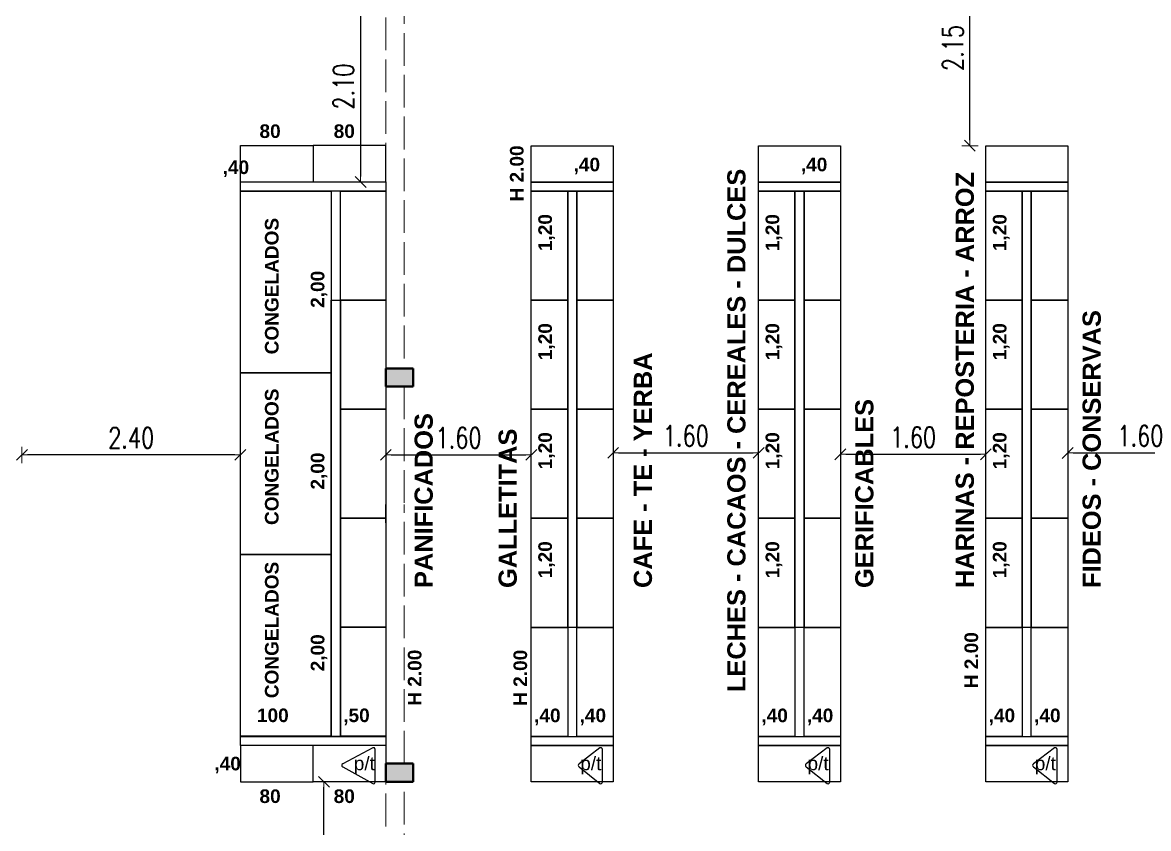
# Model space of a CAD drawing. Header units: millimetres. Extents: x 4865 to 4972, y 469 to 653.
# Drawn here: x 4903.27 to 4915.65, y 501.46 to 510.33 of the extents above; entities that cross this region are included whole.
import ezdxf

# ---------------------------------------------------------------- set-up
doc = ezdxf.new("R2010")
doc.units = ezdxf.units.MM
doc.linetypes.add('ACAD_ISO02W100', pattern=[15, 12, -3])
doc.layers.get('0').update_dxf_attribs({"color": 9})
doc.layers.get('Defpoints').update_dxf_attribs({"color": 9})
for name, color, linetype in [('2-texto', 9, 'Continuous'), ('7-equipamiento', 9, 'Continuous'), ('ELECTR', 9, 'Continuous'), ('referencias 001', 9, 'Continuous')]:
    doc.layers.add(name, color=color, linetype=linetype)
for name, color, linetype, lineweight in [('8-cota equipam.', 9, 'Continuous', 5), ('cotas', 9, 'Continuous', 9), ('Muro', 9, 'Continuous', 40), ('proyeccion de vigas', 9, 'ACAD_ISO02W100', 15)]:
    doc.layers.add(name, color=color, linetype=linetype, lineweight=lineweight)
doc.styles.add('ARIAL', font='arial.ttf', dxfattribs={"width": 1.15, "oblique": 10})
doc.styles.add('Helvetica (bold)', font='')
doc.styles.add('ROMANS75', font='ROMANS.SHX', dxfattribs={"width": 0.75})
doc.styles.get("Standard").update_dxf_attribs({"font": 'arial.ttf', "height": 0.2})
doc.styles.get('Helvetica (bold)').set_extended_font_data('Helvetica', bold=True)
doc.dimstyles.new('COTAS100', dxfattribs={"dimscale": 0.15, "dimtxt": 1.5, "dimasz": 0.4, "dimexe": 1, "dimexo": 0, "dimgap": 0.5, "dimtad": 1, "dimzin": 0, "dimdsep": 46, "dimtxsty": 'ROMANS75', "dimblk1": 'TICK', "dimblk2": 'TICK', "dimsah": 1, "dimcen": 1, "dimse1": 1, "dimse2": 1, "dimclrd": 256, "dimclre": 256, "dimclrt": 256, "dimaunit": 1, "dimadec": 0, "dimazin": 0, "dimtfac": 1, "dimtix": 1, "dimtmove": 2, "dimatfit": 3, "dimldrblk": 'TICK', "dimfxl": 1, "dimtolj": 1, "dimtzin": 0, "dimarcsym": 0})

# ---------------------------------------------------------------- blocks, each defined once
blk = doc.blocks.new('TICK')
at = {"color": 4}
blk.add_line((-1, -1), (1, 1), dxfattribs=at)
for p, q in [((-1, 0), (0, 0)), ((0, -1.5), (0, 1.5))]:
    blk.add_line(p, q)
blk = doc.blocks.new('*D170')
at = {"layer": 'cotas', "lineweight": -2, "transparency": 16777216}
blk.add_line((4906.583, 500.225), (4906.583, 501.914), dxfattribs=at)
at = {"layer": 'Defpoints', "color": 0, "transparency": 16777216}
for p in [(4905.764, 501.974), (4906.583, 501.974), (4906.164, 500.165)]:
    blk.add_point(p, dxfattribs=at)
at = {"layer": 'cotas', "lineweight": -2, "transparency": 16777216, "xscale": 0.06, "yscale": 0.06, "zscale": 0.06}
for p, rotation in [((4906.583, 501.974), 90), ((4906.583, 500.165), 270)]:
    blk.add_blockref('TICK', p, dxfattribs=dict(at, rotation=rotation))
at = {"layer": 'cotas', "transparency": 16777216, "insert": (4906.395, 501.07), "char_height": 0.225, "attachment_point": 5, "rotation": 90, "style": 'ROMANS75'}
blk.add_mtext('\\A1;1.81', dxfattribs=at)
blk = doc.blocks.new('*D177')
at = {"layer": 'cotas', "lineweight": -2, "transparency": 16777216}
blk.add_line((4913.688, 509.034), (4913.688, 511.064), dxfattribs=at)
at = {"layer": 'Defpoints', "color": 0, "transparency": 16777216}
for p in [(4913.688, 511.124), (4913.96, 511.124), (4914.015, 508.974)]:
    blk.add_point(p, dxfattribs=at)
at = {"layer": 'cotas', "lineweight": -2, "transparency": 16777216, "xscale": 0.06, "yscale": 0.06, "zscale": 0.06}
for p, rotation in [((4913.688, 511.124), 90), ((4913.688, 508.974), 270)]:
    blk.add_blockref('TICK', p, dxfattribs=dict(at, rotation=rotation))
at = {"layer": 'cotas', "transparency": 16777216, "insert": (4913.501, 510.049), "char_height": 0.225, "attachment_point": 5, "rotation": 90, "style": 'ROMANS75'}
blk.add_mtext('\\A1;2.15', dxfattribs=at)
blk = doc.blocks.new('*D17')
at = {"layer": 'cotas', "lineweight": -2, "transparency": 16777216}
blk.add_line((4907.324, 505.572), (4908.804, 505.572), dxfattribs=at)
at = {"layer": 'Defpoints', "color": 0, "transparency": 16777216}
for p in [(4908.864, 505.572), (4907.264, 502.475), (4908.864, 502.474)]:
    blk.add_point(p, dxfattribs=at)
at = {"layer": 'cotas', "lineweight": -2, "transparency": 16777216, "xscale": 0.06, "yscale": 0.06, "zscale": 0.06, "rotation": 180}
blk.add_blockref('TICK', (4907.264, 505.572), dxfattribs=at)
at = {"layer": 'cotas', "lineweight": -2, "transparency": 16777216, "xscale": 0.06, "yscale": 0.06, "zscale": 0.06}
blk.add_blockref('TICK', (4908.864, 505.572), dxfattribs=at)
at = {"layer": 'cotas', "transparency": 16777216, "insert": (4908.064, 505.76), "char_height": 0.225, "attachment_point": 5, "style": 'ROMANS75'}
blk.add_mtext('\\A1;1.60', dxfattribs=at)
blk = doc.blocks.new('*D18')
at = {"layer": 'cotas', "lineweight": -2, "transparency": 16777216}
blk.add_line((4909.824, 505.594), (4911.304, 505.594), dxfattribs=at)
at = {"layer": 'Defpoints', "color": 0, "transparency": 16777216}
for p in [(4911.364, 505.594), (4909.764, 505.474), (4911.364, 505.474)]:
    blk.add_point(p, dxfattribs=at)
at = {"layer": 'cotas', "lineweight": -2, "transparency": 16777216, "xscale": 0.06, "yscale": 0.06, "zscale": 0.06, "rotation": 180}
blk.add_blockref('TICK', (4909.764, 505.594), dxfattribs=at)
at = {"layer": 'cotas', "lineweight": -2, "transparency": 16777216, "xscale": 0.06, "yscale": 0.06, "zscale": 0.06}
blk.add_blockref('TICK', (4911.364, 505.594), dxfattribs=at)
at = {"layer": 'cotas', "transparency": 16777216, "insert": (4910.564, 505.781), "char_height": 0.225, "attachment_point": 5, "style": 'ROMANS75'}
blk.add_mtext('\\A1;1.60', dxfattribs=at)
blk = doc.blocks.new('*D19')
at = {"layer": 'cotas', "lineweight": -2, "transparency": 16777216}
blk.add_line((4912.324, 505.579), (4913.804, 505.579), dxfattribs=at)
at = {"layer": 'Defpoints', "color": 0, "transparency": 16777216}
for p in [(4913.864, 505.579), (4912.264, 505.291), (4913.864, 505.291)]:
    blk.add_point(p, dxfattribs=at)
at = {"layer": 'cotas', "lineweight": -2, "transparency": 16777216, "xscale": 0.06, "yscale": 0.06, "zscale": 0.06, "rotation": 180}
blk.add_blockref('TICK', (4912.264, 505.579), dxfattribs=at)
at = {"layer": 'cotas', "lineweight": -2, "transparency": 16777216, "xscale": 0.06, "yscale": 0.06, "zscale": 0.06}
blk.add_blockref('TICK', (4913.864, 505.579), dxfattribs=at)
at = {"layer": 'cotas', "transparency": 16777216, "insert": (4913.064, 505.766), "char_height": 0.225, "attachment_point": 5, "style": 'ROMANS75'}
blk.add_mtext('\\A1;1.60', dxfattribs=at)
blk = doc.blocks.new('*D20')
at = {"layer": 'cotas', "lineweight": -2, "transparency": 16777216}
blk.add_line((4914.824, 505.593), (4916.304, 505.593), dxfattribs=at)
at = {"layer": 'Defpoints', "color": 0, "transparency": 16777216}
for p in [(4916.364, 505.593), (4914.764, 505.276), (4916.364, 505.276)]:
    blk.add_point(p, dxfattribs=at)
at = {"layer": 'cotas', "lineweight": -2, "transparency": 16777216, "xscale": 0.06, "yscale": 0.06, "zscale": 0.06, "rotation": 180}
blk.add_blockref('TICK', (4914.764, 505.593), dxfattribs=at)
at = {"layer": 'cotas', "lineweight": -2, "transparency": 16777216, "xscale": 0.06, "yscale": 0.06, "zscale": 0.06}
blk.add_blockref('TICK', (4916.364, 505.593), dxfattribs=at)
at = {"layer": 'cotas', "transparency": 16777216, "insert": (4915.564, 505.781), "char_height": 0.225, "attachment_point": 5, "style": 'ROMANS75'}
blk.add_mtext('\\A1;1.60', dxfattribs=at)
blk = doc.blocks.new('*D8')
at = {"layer": 'cotas', "lineweight": -2, "transparency": 16777216}
blk.add_line((4905.604, 505.572), (4903.321, 505.572), dxfattribs=at)
at = {"layer": 'Defpoints', "color": 0, "transparency": 16777216}
for p in [(4903.261, 505.572), (4903.261, 505.475), (4905.664, 505.475)]:
    blk.add_point(p, dxfattribs=at)
at = {"layer": 'cotas', "lineweight": -2, "transparency": 16777216, "xscale": 0.06, "yscale": 0.06, "zscale": 0.06, "rotation": 180}
blk.add_blockref('TICK', (4903.261, 505.572), dxfattribs=at)
at = {"layer": 'cotas', "lineweight": -2, "transparency": 16777216, "xscale": 0.06, "yscale": 0.06, "zscale": 0.06}
blk.add_blockref('TICK', (4905.664, 505.572), dxfattribs=at)
at = {"layer": 'cotas', "transparency": 16777216, "insert": (4904.463, 505.76), "char_height": 0.225, "attachment_point": 5, "style": 'ROMANS75'}
blk.add_mtext('\\A1;2.40', dxfattribs=at)
blk = doc.blocks.new('*D140')
at = {"layer": 'cotas', "lineweight": -2, "transparency": 16777216}
blk.add_line((4906.986, 510.614), (4906.986, 508.635), dxfattribs=at)
at = {"layer": 'Defpoints', "color": 0, "transparency": 16777216}
for p in [(4906.643, 510.674), (4906.643, 508.575), (4906.986, 508.575)]:
    blk.add_point(p, dxfattribs=at)
at = {"layer": 'cotas', "lineweight": -2, "transparency": 16777216, "xscale": 0.06, "yscale": 0.06, "zscale": 0.06}
for p, rotation in [((4906.986, 510.674), 90), ((4906.986, 508.575), 270)]:
    blk.add_blockref('TICK', p, dxfattribs=dict(at, rotation=rotation))
at = {"layer": 'cotas', "transparency": 16777216, "insert": (4906.798, 509.625), "char_height": 0.225, "attachment_point": 5, "rotation": 90, "style": 'ROMANS75'}
blk.add_mtext('\\A1;2.10', dxfattribs=at)
blk = doc.blocks.new('smbase')
at = {"layer": '7-equipamiento'}
h = blk.add_hatch(color=9, dxfattribs=at)
h.dxf.hatch_style = 1
h.paths.add_polyline_path([(4907.564, 497.824), (4907.264, 497.824), (4907.264, 497.624), (4907.564, 497.624)])
h.paths.add_polyline_path([(4907.564, 493.474), (4907.264, 493.474), (4907.264, 493.274), (4907.564, 493.274)])
h.paths.add_polyline_path([(4907.564, 506.524), (4907.264, 506.524), (4907.264, 506.324), (4907.564, 506.324)])
h.paths.add_polyline_path([(4907.564, 502.174), (4907.264, 502.174), (4907.264, 501.974), (4907.564, 501.974)])
h.paths.add_polyline_path([(4922.114, 502.374), (4921.914, 502.374), (4921.914, 502.274), (4921.814, 502.274), (4921.814, 502.074), (4921.914, 502.074), (4921.914, 501.974), (4922.114, 501.974)])
h.paths.add_polyline_path([(4922.114, 506.774), (4921.914, 506.774), (4921.914, 506.674), (4921.814, 506.674), (4921.814, 506.474), (4921.914, 506.474), (4921.914, 506.374), (4922.114, 506.374)])
h.paths.add_polyline_path([(4922.114, 497.974), (4921.914, 497.974), (4921.914, 497.874), (4921.814, 497.874), (4921.814, 497.674), (4921.914, 497.674), (4921.914, 497.574), (4922.114, 497.574)])
h.paths.add_polyline_path([(4922.114, 493.574), (4921.914, 493.574), (4921.914, 493.474), (4921.814, 493.474), (4921.814, 493.274), (4922.114, 493.274), (4922.114, 493.374)])
h.paths.add_polyline_path([(4922.114, 489.274), (4921.814, 489.274), (4921.814, 489.074), (4922.114, 489.074)])
h.paths.add_polyline_path([(4916.514, 489.274), (4916.314, 489.274), (4916.314, 489.074), (4916.514, 489.074)])
h.paths.add_polyline_path([(4914.064, 489.274), (4913.864, 489.274), (4913.864, 489.074), (4914.064, 489.074)])
h.paths.add_polyline_path([(4911.614, 489.274), (4911.414, 489.274), (4911.414, 489.074), (4911.614, 489.074)])
h.paths.add_polyline_path([(4918.964, 489.274), (4918.764, 489.274), (4918.764, 489.074), (4918.964, 489.074)])
h.paths.add_polyline_path([(4907.564, 489.274), (4907.264, 489.274), (4907.264, 489.074), (4907.564, 489.074)])
at = {"color": 9}
for p, q in [((4907.264, 506.324), (4907.264, 506.524)), ((4907.264, 504.824), (4907.264, 505.024))]:
    blk.add_line(p, q, dxfattribs=at)
at = {"layer": '7-equipamiento', "color": 9}
for points in [[(4905.664, 508.575), (4905.664, 508.975), (4906.464, 508.975), (4906.464, 508.575)], [(4907.264, 508.575), (4907.264, 508.975), (4906.464, 508.975), (4906.464, 508.575)], [(4905.664, 502.375), (4905.664, 501.975), (4906.464, 501.975), (4906.464, 502.375)], [(4907.264, 502.375), (4907.264, 501.975), (4906.464, 501.975), (4906.464, 502.375)]]:
    blk.add_lwpolyline(points, dxfattribs=at)
for points in [[(4909.764, 508.974), (4909.764, 508.574), (4908.864, 508.574), (4908.864, 508.974)], [(4912.264, 508.974), (4912.264, 508.574), (4911.364, 508.574), (4911.364, 508.974)], [(4914.764, 508.974), (4914.764, 508.574), (4913.864, 508.574), (4913.864, 508.974)], [(4907.264, 508.575), (4907.264, 508.475), (4905.664, 508.475), (4905.664, 508.575)], [(4909.764, 508.574), (4909.764, 508.474), (4908.864, 508.474), (4908.864, 508.574)], [(4912.264, 508.574), (4912.264, 508.474), (4911.364, 508.474), (4911.364, 508.574)], [(4914.764, 508.574), (4914.764, 508.474), (4913.864, 508.474), (4913.864, 508.574)], [(4906.664, 508.475), (4906.664, 506.475), (4905.664, 506.475), (4905.664, 508.475)], [(4907.264, 508.475), (4907.264, 507.275), (4906.764, 507.275), (4906.764, 508.475)], [(4909.264, 508.474), (4909.264, 507.274), (4908.864, 507.274), (4908.864, 508.474)], [(4909.364, 508.474), (4909.364, 503.673), (4909.264, 503.673), (4909.264, 508.474)], [(4909.764, 508.474), (4909.764, 507.274), (4909.364, 507.274), (4909.364, 508.474)], [(4911.764, 508.474), (4911.764, 507.274), (4911.364, 507.274), (4911.364, 508.474)], [(4911.864, 508.474), (4911.864, 503.673), (4911.764, 503.673), (4911.764, 508.474)], [(4912.264, 508.474), (4912.264, 507.274), (4911.864, 507.274), (4911.864, 508.474)], [(4914.264, 508.474), (4914.264, 507.274), (4913.864, 507.274), (4913.864, 508.474)], [(4914.364, 508.474), (4914.364, 503.673), (4914.264, 503.673), (4914.264, 508.474)], [(4914.764, 508.474), (4914.764, 507.274), (4914.364, 507.274), (4914.364, 508.474)], [(4906.764, 507.275), (4906.764, 502.474), (4906.664, 502.474), (4906.664, 507.275)], [(4907.264, 507.275), (4907.264, 506.075), (4906.764, 506.075), (4906.764, 507.275)], [(4909.264, 507.274), (4909.264, 506.074), (4908.864, 506.074), (4908.864, 507.274)], [(4909.764, 507.274), (4909.764, 506.074), (4909.364, 506.074), (4909.364, 507.274)], [(4911.764, 507.274), (4911.764, 506.074), (4911.364, 506.074), (4911.364, 507.274)], [(4912.264, 507.274), (4912.264, 506.074), (4911.864, 506.074), (4911.864, 507.274)], [(4914.264, 507.274), (4914.264, 506.074), (4913.864, 506.074), (4913.864, 507.274)], [(4914.764, 507.274), (4914.764, 506.074), (4914.364, 506.074), (4914.364, 507.274)], [(4906.664, 506.475), (4906.664, 504.475), (4905.664, 504.475), (4905.664, 506.475)], [(4907.264, 506.075), (4907.264, 504.875), (4906.764, 504.875), (4906.764, 506.075)], [(4909.264, 506.074), (4909.264, 504.874), (4908.864, 504.874), (4908.864, 506.074)], [(4909.764, 506.074), (4909.764, 504.874), (4909.364, 504.874), (4909.364, 506.074)], [(4911.764, 506.074), (4911.764, 504.874), (4911.364, 504.874), (4911.364, 506.074)], [(4912.264, 506.074), (4912.264, 504.874), (4911.864, 504.874), (4911.864, 506.074)], [(4914.264, 506.074), (4914.264, 504.874), (4913.864, 504.874), (4913.864, 506.074)], [(4914.764, 506.074), (4914.764, 504.874), (4914.364, 504.874), (4914.364, 506.074)], [(4907.264, 504.875), (4907.264, 503.675), (4906.764, 503.675), (4906.764, 504.875)], [(4909.264, 504.874), (4909.264, 503.674), (4908.864, 503.674), (4908.864, 504.874)], [(4909.764, 504.874), (4909.764, 503.674), (4909.364, 503.674), (4909.364, 504.874)], [(4911.764, 504.874), (4911.764, 503.674), (4911.364, 503.674), (4911.364, 504.874)], [(4912.264, 504.874), (4912.264, 503.674), (4911.864, 503.674), (4911.864, 504.874)], [(4914.264, 504.874), (4914.264, 503.674), (4913.864, 503.674), (4913.864, 504.874)], [(4914.764, 504.874), (4914.764, 503.674), (4914.364, 503.674), (4914.364, 504.874)], [(4906.664, 504.475), (4906.664, 502.475), (4905.664, 502.475), (4905.664, 504.475)], [(4907.264, 503.675), (4907.264, 502.475), (4906.764, 502.475), (4906.764, 503.675)], [(4909.264, 503.674), (4909.264, 502.474), (4908.864, 502.474), (4908.864, 503.674)], [(4909.764, 503.674), (4909.764, 502.474), (4909.364, 502.474), (4909.364, 503.674)], [(4911.764, 503.674), (4911.764, 502.474), (4911.364, 502.474), (4911.364, 503.674)], [(4912.264, 503.674), (4912.264, 502.474), (4911.864, 502.474), (4911.864, 503.674)], [(4914.264, 503.674), (4914.264, 502.474), (4913.864, 502.474), (4913.864, 503.674)], [(4914.764, 503.674), (4914.764, 502.474), (4914.364, 502.474), (4914.364, 503.674)], [(4907.264, 502.474), (4907.264, 502.374), (4905.664, 502.374), (4905.664, 502.474)], [(4909.764, 502.474), (4909.764, 502.374), (4908.864, 502.374), (4908.864, 502.474)], [(4909.764, 502.374), (4909.764, 501.974), (4908.864, 501.974), (4908.864, 502.374)], [(4912.264, 502.474), (4912.264, 502.374), (4911.364, 502.374), (4911.364, 502.474)], [(4912.264, 502.374), (4912.264, 501.974), (4911.364, 501.974), (4911.364, 502.374)], [(4914.764, 502.474), (4914.764, 502.374), (4913.864, 502.374), (4913.864, 502.474)], [(4914.764, 502.374), (4914.764, 501.974), (4913.864, 501.974), (4913.864, 502.374)]]:
    blk.add_lwpolyline(points, close=True, dxfattribs=at)
at = {"layer": 'ELECTR', "color": 9, "flags": 128}
for points in [[(4906.789, 502.138), (4907.119, 501.955, 0.566987), (4907.147, 501.972), (4907.147, 502.33, 0.566987), (4907.119, 502.347), (4906.789, 502.173, 0.598361)], [(4909.389, 502.138), (4909.619, 501.955, 0.566987), (4909.647, 501.972), (4909.647, 502.33, 0.566987), (4909.619, 502.347), (4909.389, 502.173, 0.598361)], [(4911.889, 502.138), (4912.119, 501.955, 0.566987), (4912.147, 501.972), (4912.147, 502.33, 0.566987), (4912.119, 502.347), (4911.889, 502.173, 0.598361)], [(4914.389, 502.138), (4914.619, 501.955, 0.566987), (4914.647, 501.972), (4914.647, 502.33, 0.566987), (4914.619, 502.347), (4914.389, 502.173, 0.598361)]]:
    blk.add_lwpolyline(points, format="xyb", close=True, dxfattribs=at)
at = {"layer": 'Muro', "color": 9}
for p, q in [((4907.564, 506.524), (4907.264, 506.524)), ((4907.264, 506.324), (4907.264, 506.524)), ((4907.564, 506.324), (4907.564, 506.524)), ((4907.264, 506.324), (4907.564, 506.324)), ((4907.564, 502.174), (4907.264, 502.174)), ((4907.264, 501.974), (4907.264, 502.174)), ((4907.564, 501.974), (4907.564, 502.174)), ((4907.264, 501.974), (4907.564, 501.974))]:
    blk.add_line(p, q, dxfattribs=at)
at = {"layer": 'proyeccion de vigas', "color": 9, "ltscale": 0.03}
for p, q in [((4907.264, 512.224), (4907.264, 505.024)), ((4907.464, 510.674), (4907.464, 506.524)), ((4907.464, 506.324), (4907.464, 505.024)), ((4907.464, 502.174), (4907.464, 505.024)), ((4907.264, 484.924), (4907.264, 504.624)), ((4907.464, 497.824), (4907.464, 501.974))]:
    blk.add_line(p, q, dxfattribs=at)
at = {"layer": '2-texto', "color": 9, "attachment_point": 1, "rotation": 90}
for s, width, insert, char_height in [('{\\fArial|b1|i0|c0|p34;H 2.00}', 1.27012, (4908.629, 508.36), 0.15), ('{\\fArial|b1|i0|c0|p34;LECHES - CACAOS - CEREALES - DULCES}', 5.89758, (4911.02, 502.962), 0.2), ('{\\fArial|b1|i0|c0|p34;HARINAS - REPOSTERIA - ARROZ}', 5.89758, (4913.532, 504.107), 0.2), ('{\\fArial|b1|i0|c0|p34;CONGELADOS}', 1.27012, (4905.934, 506.678), 0.15), ('{\\fArial|b1|i0|c0|p34;FIDEOS - CONSERVAS}', 5.89758, (4914.928, 504.107), 0.2), ('{\\fArial|b1|i0|c0|p34;CAFE - TE - YERBA}', 5.89758, (4909.991, 504.107), 0.2), ('{\\fArial|b1|i0|c0|p34;CONGELADOS}', 1.27012, (4905.934, 504.8), 0.15), ('{\\fArial|b1|i0|c0|p34;GERIFICABLES}', 5.89758, (4912.427, 504.107), 0.2), ('{\\fArial|b1|i0|c0|p34;PANIFICADOS}', 5.89758, (4907.58, 504.107), 0.2), ('{\\fArial|b1|i0|c0|p34;GALLETITAS}', 5.89758, (4908.504, 504.107), 0.2), ('{\\fArial|b1|i0|c0|p34;CONGELADOS}', 1.27012, (4905.934, 502.894), 0.15), ('{\\fArial|b1|i0|c0|p34;H 2.00}', 1.27012, (4913.629, 503.004), 0.15), ('{\\fArial|b1|i0|c0|p34;H 2.00}', 1.27012, (4907.506, 502.811), 0.15), ('{\\fArial|b1|i0|c0|p34;H 2.00}', 1.27012, (4908.668, 502.81), 0.15)]:
    blk.add_mtext_dynamic_manual_height_columns(s, width=width, gutter_width=1, heights=[0], dxfattribs=dict(at, insert=insert, char_height=char_height))
at = {"layer": '8-cota equipam.', "color": 9, "lineweight": 0, "style": 'Helvetica (bold)'}
for s, p in [('80', (4905.874, 509.059)), ('80', (4906.69, 509.059)), (',40', (4905.469, 508.662)), (',40', (4909.329, 508.692)), (',40', (4911.829, 508.692)), ('100', (4905.846, 502.631)), (',50', (4906.795, 502.631)), (',40', (4908.895, 502.63)), (',40', (4909.395, 502.63)), (',40', (4911.395, 502.63)), (',40', (4911.895, 502.63)), (',40', (4913.895, 502.63)), (',40', (4914.395, 502.63)), (',40', (4905.378, 502.1)), ('80', (4905.874, 501.741)), ('80', (4906.69, 501.741))]:
    blk.add_text(s, height=0.1499, dxfattribs=at).set_placement(p)
for s, p in [('1,20', (4909.091, 507.814)), ('1,20', (4911.591, 507.814)), ('1,20', (4914.091, 507.814)), ('2,00', (4906.588, 507.19)), ('1,20', (4909.091, 506.614)), ('1,20', (4911.591, 506.614)), ('1,20', (4914.091, 506.614)), ('1,20', (4909.091, 505.414)), ('1,20', (4911.591, 505.414)), ('1,20', (4914.091, 505.414)), ('2,00', (4906.588, 505.19)), ('1,20', (4909.091, 504.214)), ('1,20', (4911.591, 504.214)), ('1,20', (4914.091, 504.214)), ('2,00', (4906.588, 503.19))]:
    blk.add_text(s, height=0.1499, rotation=90, dxfattribs=at).set_placement(p)
at = {"layer": 'ELECTR', "color": 9, "style": 'ARIAL'}
for p in [(4906.911, 502.102), (4909.402, 502.102), (4911.902, 502.102), (4914.402, 502.102)]:
    blk.add_text('p/t', height=0.15, dxfattribs=at).set_placement(p)
at = {"layer": 'cotas', "color": 9}
for base, p1, p2, picture, middle in [((4913.688, 511.124), (4914.015, 508.974), (4913.96, 511.124), '*D177', (4913.501, 510.049)), ((4906.986, 508.575), (4906.643, 510.674), (4906.643, 508.575), '*D140', (4906.798, 509.625)), ((4906.583, 501.974), (4906.164, 500.165), (4905.764, 501.974), '*D170', (4906.395, 501.07))]:
    dim = blk.add_linear_dim(base=base, p1=p1, p2=p2, angle=90, dimstyle='COTAS100', dxfattribs=at)
    dim.commit()
    dim.dimension.update_dxf_attribs({"geometry": picture, "text_midpoint": middle})
for base, p1, p2, picture, middle in [((4903.261, 505.572), (4905.664, 505.475), (4903.261, 505.475), '*D8', (4904.463, 505.76)), ((4908.864, 505.572), (4907.264, 502.475), (4908.864, 502.474), '*D17', (4908.064, 505.76)), ((4911.364, 505.594), (4909.764, 505.474), (4911.364, 505.474), '*D18', (4910.564, 505.781)), ((4913.864, 505.579), (4912.264, 505.291), (4913.864, 505.291), '*D19', (4913.064, 505.766)), ((4916.364, 505.593), (4914.764, 505.276), (4916.364, 505.276), '*D20', (4915.564, 505.781))]:
    dim = blk.add_linear_dim(base=base, p1=p1, p2=p2, dimstyle='COTAS100', dxfattribs=at)
    dim.commit()
    dim.dimension.update_dxf_attribs({"geometry": picture, "text_midpoint": middle})

msp = doc.modelspace()

# ---------------------------------------------------------------- block references
at = {"layer": 'referencias 001', "color": 9}
msp.add_blockref('smbase', (0, 0), dxfattribs=at)

doc.saveas('drawing.dxf')
